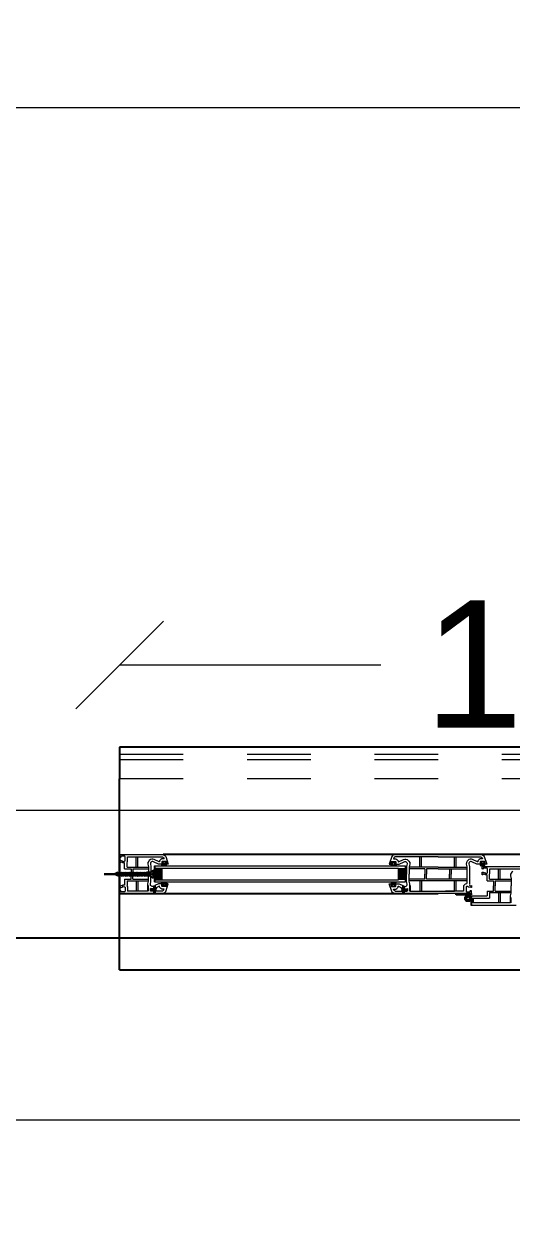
# Model space of a CAD drawing. Header units: metres. Extents: x -355 to 973, y -73 to 238.
# Drawn here: x 721.139 to 721.905, y 177.507 to 179.397 of the extents above; entities that cross this region are included whole.
import ezdxf

# ---------------------------------------------------------------- set-up
doc = ezdxf.new("R2010")
doc.units = ezdxf.units.M
doc.header["$LTSCALE"] = 3
doc.header["$MEASUREMENT"] = 0
for name, pattern in [('1', [30, 6, 6, 6, 6, 6]), ('202$0$HIDDEN', [0.375, 0.25, -0.125]), ('DASHED2', [0.375, 0.25, -0.125])]:
    doc.linetypes.add(name, pattern=pattern)
doc.layers.add('01B', color=10, linetype='Continuous')
doc.layers.add('5', color=2, linetype='Continuous')
doc.layers.add('05', color=21, linetype='Continuous', lineweight=5)
doc.layers.add('15', color=63, linetype='DASHED2', lineweight=15)
doc.styles.get("Standard").update_dxf_attribs({"font": 'arial.ttf'})
doc.dimstyles.new('ahmad', dxfattribs={"dimtxt": 0.2, "dimasz": 0.1375, "dimexe": 0, "dimexo": 0.0625, "dimgap": 0.09, "dimtad": 0, "dimzin": 0, "dimdsep": 46, "dimtxsty": 'Standard', "dimblk": 'OBLIQUE', "dimcen": 0.09, "dimclrd": 245, "dimclrt": 61, "dimadec": 0, "dimazin": 0, "dimtfac": 1, "dimtofl": 0, "dimtmove": 0, "dimatfit": 3, "dimldrblk": 'OBLIQUE', "dimfxl": 0, "dimfxlon": 1, "dimtolj": 1, "dimtzin": 0, "dimlwd": 13, "dimarcsym": 0})

# ---------------------------------------------------------------- blocks, each defined once
blk = doc.blocks.new('DSSSS')
at = {"layer": '05'}
for p, q in [((152.7604, -221.3864), (152.7604, -221.3872)), ((152.7604, -221.3872), (152.7664, -221.3872)), ((152.7664, -221.3872), (152.7664, -221.3863))]:
    blk.add_line(p, q, dxfattribs=at)
blk.add_lwpolyline([(152.7664, -221.3863), (152.7646, -221.3863), (152.7646, -221.384), (152.7657, -221.384), (152.7654, -221.383), (152.7617, -221.383), (152.7617, -221.3838), (152.7623, -221.3841), (152.763, -221.3847), (152.763, -221.3859), (152.7619, -221.3864), (152.7604, -221.3864)], dxfattribs=at)
blk = doc.blocks.new('ddd')
at = {"layer": '01B'}
for points in [[(1655.8293, 1003.8705), (1655.8184, 1003.8705), (1655.8184, 1003.889), (1655.8293, 1003.889)], [(1656.2018, 1003.8705), (1656.2127, 1003.8705), (1656.2127, 1003.889), (1656.2018, 1003.889)]]:
    blk.add_hatch(color=143, dxfattribs=at).paths.add_polyline_path(points)
at = {"layer": '01B', "color": 32}
for p in [(1655.7637, 1004.0793), (1655.7637, 1003.7293)]:
    blk.add_line(p, (1655.7637, 1004.0293), dxfattribs=at)
at = {"layer": '01B', "color": 143}
for p, q in [((1655.7637, 1003.9104), (1655.7637, 1003.8491)), ((1657.1951, 1003.9104), (1655.8322, 1003.9104)), ((1655.7802, 1003.8793), (1655.7393, 1003.8793)), ((1655.7393, 1003.8793), (1655.8247, 1003.8793)), ((1655.7608, 1003.8819), (1655.7555, 1003.8793)), ((1655.7608, 1003.8768), (1655.7555, 1003.8793)), ((1655.7608, 1003.8819), (1655.7587, 1003.8793)), ((1655.7608, 1003.8768), (1655.7587, 1003.8793)), ((1655.7621, 1003.8819), (1655.76, 1003.8793)), ((1655.7621, 1003.8768), (1655.76, 1003.8793)), ((1655.7608, 1003.8819), (1655.7616, 1003.8813)), ((1655.7608, 1003.8768), (1655.7616, 1003.8774)), ((1655.7633, 1003.8819), (1655.7612, 1003.8793)), ((1655.7633, 1003.8768), (1655.7612, 1003.8793)), ((1655.7621, 1003.8819), (1655.7628, 1003.8813)), ((1655.7621, 1003.8768), (1655.7628, 1003.8774)), ((1655.7646, 1003.8819), (1655.7624, 1003.8793)), ((1655.7646, 1003.8768), (1655.7624, 1003.8793)), ((1655.7633, 1003.8819), (1655.7641, 1003.8813)), ((1655.7633, 1003.8768), (1655.7641, 1003.8774)), ((1655.7658, 1003.8819), (1655.7637, 1003.8793)), ((1655.7658, 1003.8768), (1655.7637, 1003.8793)), ((1655.7646, 1003.8819), (1655.7653, 1003.8813)), ((1655.7646, 1003.8768), (1655.7653, 1003.8774)), ((1655.7671, 1003.8819), (1655.7649, 1003.8793)), ((1655.7671, 1003.8768), (1655.7649, 1003.8793)), ((1655.7658, 1003.8819), (1655.7666, 1003.8813)), ((1655.7658, 1003.8768), (1655.7666, 1003.8774)), ((1655.7683, 1003.8819), (1655.7662, 1003.8793)), ((1655.7683, 1003.8768), (1655.7662, 1003.8793)), ((1655.7671, 1003.8819), (1655.7678, 1003.8813)), ((1655.7671, 1003.8768), (1655.7678, 1003.8774)), ((1655.7696, 1003.8819), (1655.7674, 1003.8793)), ((1655.7696, 1003.8768), (1655.7674, 1003.8793)), ((1655.7683, 1003.8819), (1655.769, 1003.8813)), ((1655.7683, 1003.8768), (1655.769, 1003.8774)), ((1655.7708, 1003.8819), (1655.7687, 1003.8793)), ((1655.7708, 1003.8768), (1655.7687, 1003.8793)), ((1655.7696, 1003.8819), (1655.7703, 1003.8813)), ((1655.7696, 1003.8768), (1655.7703, 1003.8774)), ((1655.7721, 1003.8819), (1655.7699, 1003.8793)), ((1655.7721, 1003.8768), (1655.7699, 1003.8793)), ((1655.7708, 1003.8819), (1655.7715, 1003.8813)), ((1655.7708, 1003.8768), (1655.7715, 1003.8774)), ((1655.7733, 1003.8819), (1655.7712, 1003.8793)), ((1655.7733, 1003.8768), (1655.7712, 1003.8793)), ((1655.7721, 1003.8819), (1655.7728, 1003.8813)), ((1655.7721, 1003.8768), (1655.7728, 1003.8774)), ((1655.7745, 1003.8819), (1655.7724, 1003.8793)), ((1655.7745, 1003.8768), (1655.7724, 1003.8793)), ((1655.7733, 1003.8819), (1655.774, 1003.8813)), ((1655.7733, 1003.8768), (1655.774, 1003.8774)), ((1655.7758, 1003.8819), (1655.7737, 1003.8793)), ((1655.7758, 1003.8768), (1655.7737, 1003.8793)), ((1655.7745, 1003.8819), (1655.7753, 1003.8813)), ((1655.7745, 1003.8768), (1655.7753, 1003.8774)), ((1655.777, 1003.8819), (1655.7749, 1003.8793)), ((1655.777, 1003.8768), (1655.7749, 1003.8793)), ((1655.7758, 1003.8819), (1655.7765, 1003.8813)), ((1655.7758, 1003.8768), (1655.7765, 1003.8774)), ((1655.7783, 1003.8819), (1655.7762, 1003.8793)), ((1655.7783, 1003.8768), (1655.7762, 1003.8793)), ((1655.777, 1003.8819), (1655.7778, 1003.8813)), ((1655.777, 1003.8768), (1655.7778, 1003.8774)), ((1655.7795, 1003.8819), (1655.7774, 1003.8793)), ((1655.7795, 1003.8768), (1655.7774, 1003.8793)), ((1655.7783, 1003.8819), (1655.779, 1003.8813)), ((1655.7783, 1003.8768), (1655.779, 1003.8774)), ((1655.7808, 1003.8819), (1655.7786, 1003.8793)), ((1655.7808, 1003.8768), (1655.7786, 1003.8793)), ((1655.7795, 1003.8819), (1655.7803, 1003.8813)), ((1655.7795, 1003.8768), (1655.7803, 1003.8774)), ((1655.782, 1003.8819), (1655.7799, 1003.8793)), ((1655.782, 1003.8768), (1655.7799, 1003.8793)), ((1655.7808, 1003.8819), (1655.7815, 1003.8813)), ((1655.7808, 1003.8768), (1655.7815, 1003.8774)), ((1655.7833, 1003.8819), (1655.7811, 1003.8793)), ((1655.7833, 1003.8768), (1655.7811, 1003.8793)), ((1655.782, 1003.8819), (1655.7827, 1003.8813)), ((1655.782, 1003.8768), (1655.7827, 1003.8774)), ((1655.7845, 1003.8819), (1655.7824, 1003.8793)), ((1655.7845, 1003.8768), (1655.7824, 1003.8793)), ((1655.7833, 1003.8819), (1655.784, 1003.8813)), ((1655.7833, 1003.8768), (1655.784, 1003.8774)), ((1655.7858, 1003.8819), (1655.7836, 1003.8793)), ((1655.7858, 1003.8768), (1655.7836, 1003.8793)), ((1655.7845, 1003.8819), (1655.7852, 1003.8813)), ((1655.7845, 1003.8768), (1655.7852, 1003.8774)), ((1655.787, 1003.8819), (1655.7849, 1003.8793)), ((1655.787, 1003.8768), (1655.7849, 1003.8793)), ((1655.7858, 1003.8819), (1655.7865, 1003.8813)), ((1655.7858, 1003.8768), (1655.7865, 1003.8774)), ((1655.7882, 1003.8819), (1655.7861, 1003.8793)), ((1655.7882, 1003.8768), (1655.7861, 1003.8793)), ((1655.787, 1003.8819), (1655.7877, 1003.8813)), ((1655.787, 1003.8768), (1655.7877, 1003.8774)), ((1655.7895, 1003.8819), (1655.7874, 1003.8793)), ((1655.7895, 1003.8768), (1655.7874, 1003.8793)), ((1655.7882, 1003.8819), (1655.789, 1003.8813)), ((1655.7882, 1003.8768), (1655.789, 1003.8774)), ((1655.7907, 1003.8819), (1655.7886, 1003.8793)), ((1655.7907, 1003.8768), (1655.7886, 1003.8793)), ((1655.7895, 1003.8819), (1655.7902, 1003.8813)), ((1655.7895, 1003.8768), (1655.7902, 1003.8774)), ((1655.792, 1003.8819), (1655.7899, 1003.8793)), ((1655.792, 1003.8768), (1655.7899, 1003.8793)), ((1655.7907, 1003.8819), (1655.7915, 1003.8813)), ((1655.7907, 1003.8768), (1655.7915, 1003.8774)), ((1655.7932, 1003.8819), (1655.7911, 1003.8793)), ((1655.7932, 1003.8768), (1655.7911, 1003.8793)), ((1655.792, 1003.8819), (1655.7927, 1003.8813)), ((1655.792, 1003.8768), (1655.7927, 1003.8774)), ((1655.7945, 1003.8819), (1655.7923, 1003.8793)), ((1655.7945, 1003.8768), (1655.7923, 1003.8793)), ((1655.7932, 1003.8819), (1655.794, 1003.8813)), ((1655.7932, 1003.8768), (1655.794, 1003.8774)), ((1655.7957, 1003.8819), (1655.7936, 1003.8793)), ((1655.7957, 1003.8768), (1655.7936, 1003.8793)), ((1655.7945, 1003.8819), (1655.7952, 1003.8813)), ((1655.7945, 1003.8768), (1655.7952, 1003.8774)), ((1655.797, 1003.8819), (1655.7948, 1003.8793)), ((1655.797, 1003.8768), (1655.7948, 1003.8793)), ((1655.7957, 1003.8819), (1655.7965, 1003.8813)), ((1655.7957, 1003.8768), (1655.7965, 1003.8774)), ((1655.7982, 1003.8819), (1655.7961, 1003.8793)), ((1655.7982, 1003.8768), (1655.7961, 1003.8793)), ((1655.797, 1003.8819), (1655.7977, 1003.8813)), ((1655.797, 1003.8768), (1655.7977, 1003.8774)), ((1655.7995, 1003.8819), (1655.7973, 1003.8793)), ((1655.7995, 1003.8768), (1655.7973, 1003.8793)), ((1655.7982, 1003.8819), (1655.7989, 1003.8813)), ((1655.7982, 1003.8768), (1655.7989, 1003.8774)), ((1655.8007, 1003.8819), (1655.7986, 1003.8793)), ((1655.8007, 1003.8768), (1655.7986, 1003.8793)), ((1655.7995, 1003.8819), (1655.8002, 1003.8813)), ((1655.7995, 1003.8768), (1655.8002, 1003.8774)), ((1655.8019, 1003.8819), (1655.7998, 1003.8793)), ((1655.8019, 1003.8768), (1655.7998, 1003.8793)), ((1655.8007, 1003.8819), (1655.8014, 1003.8813)), ((1655.8007, 1003.8768), (1655.8014, 1003.8774)), ((1655.8032, 1003.8819), (1655.8011, 1003.8793)), ((1655.8032, 1003.8768), (1655.8011, 1003.8793)), ((1655.8019, 1003.8819), (1655.8027, 1003.8813)), ((1655.8019, 1003.8768), (1655.8027, 1003.8774)), ((1655.8044, 1003.8819), (1655.8023, 1003.8793)), ((1655.8044, 1003.8768), (1655.8023, 1003.8793)), ((1655.8032, 1003.8819), (1655.8039, 1003.8813)), ((1655.8032, 1003.8768), (1655.8039, 1003.8774)), ((1655.8057, 1003.8819), (1655.8036, 1003.8793)), ((1655.8057, 1003.8768), (1655.8036, 1003.8793)), ((1655.8044, 1003.8819), (1655.8052, 1003.8813)), ((1655.8044, 1003.8768), (1655.8052, 1003.8774)), ((1655.8114, 1003.8819), (1655.8057, 1003.8819)), ((1655.8057, 1003.8819), (1655.8057, 1003.8793)), ((1655.8057, 1003.8768), (1655.8057, 1003.8793)), ((1655.8114, 1003.8768), (1655.8057, 1003.8768)), ((1655.8168, 1003.8855), (1655.8114, 1003.8819)), ((1655.8168, 1003.8732), (1655.8114, 1003.8768)), ((1655.8168, 1003.8803), (1655.8147, 1003.8803)), ((1655.8147, 1003.8803), (1655.8147, 1003.8793)), ((1655.8147, 1003.8784), (1655.8147, 1003.8793)), ((1655.8168, 1003.8784), (1655.8147, 1003.8784)), ((1655.8168, 1003.8855), (1655.8168, 1003.8803)), ((1655.8168, 1003.8732), (1655.8168, 1003.8784)), ((1655.8184, 1003.8923), (1655.8184, 1003.8672)), ((1655.8293, 1003.889), (1655.8293, 1003.8705)), ((1656.2018, 1003.889), (1656.2018, 1003.8705)), ((1656.2127, 1003.8923), (1656.2127, 1003.8672)), ((1655.8082, 1003.8614), (1655.8082, 1003.8529)), ((1655.8119, 1003.8571), (1655.8119, 1003.8529)), ((1655.8123, 1003.8555), (1655.8122, 1003.8549)), ((1655.8174, 1003.8607), (1655.8174, 1003.8566)), ((1655.8189, 1003.8572), (1655.8178, 1003.8551)), ((1655.8189, 1003.8615), (1655.8189, 1003.8572)), ((1655.8209, 1003.8581), (1655.8193, 1003.8551)), ((1656.2065, 1003.8581), (1656.2081, 1003.8551)), ((1656.2084, 1003.8615), (1656.2084, 1003.8572)), ((1656.2084, 1003.8572), (1656.2095, 1003.8551)), ((1656.2099, 1003.8607), (1656.2099, 1003.8566)), ((1656.215, 1003.8555), (1656.2152, 1003.8549)), ((1656.2154, 1003.8571), (1656.2154, 1003.8529)), ((1656.2192, 1003.8614), (1656.2192, 1003.8529)), ((1655.7637, 1003.8491), (1656.2637, 1003.8491)), ((1655.8174, 1003.8529), (1655.8174, 1003.8491)), ((1655.8181, 1003.8545), (1655.8189, 1003.8529)), ((1655.8189, 1003.8529), (1655.8189, 1003.8491)), ((1655.8193, 1003.8551), (1655.8204, 1003.8529)), ((1656.2081, 1003.8551), (1656.207, 1003.8529)), ((1656.2092, 1003.8545), (1656.2084, 1003.8529)), ((1656.2084, 1003.8529), (1656.2084, 1003.8491)), ((1656.2099, 1003.8529), (1656.2099, 1003.8491)), ((1656.2921, 1003.8467), (1656.2921, 1003.8491)), ((1656.3159, 1003.8467), (1656.2921, 1003.8467)), ((1656.3159, 1003.8491), (1656.3159, 1003.8467)), ((1656.3159, 1003.8456), (1656.3159, 1003.8304)), ((1656.3185, 1003.8418), (1656.3185, 1003.8342)), ((1656.3774, 1003.8427), (1656.3774, 1003.8342))]:
    blk.add_line(p, q, dxfattribs=at)
for radius in [0.00477, 0.00274]:
    blk.add_circle((1656.3109, 1003.8416), radius, dxfattribs=at)
at = {"layer": '05', "color": 143}
for p, q in [((1655.7637, 1003.9064), (1655.7637, 1003.9104)), ((1655.7651, 1003.9057), (1655.7637, 1003.9064)), ((1655.7637, 1003.9013), (1655.7651, 1003.9014)), ((1655.7637, 1003.8972), (1655.7637, 1003.9013)), ((1655.764, 1003.897), (1655.7637, 1003.8972)), ((1655.7646, 1003.8971), (1655.764, 1003.897)), ((1655.7647, 1003.8984), (1655.7646, 1003.8971)), ((1655.7652, 1003.8989), (1655.7647, 1003.8984)), ((1655.7656, 1003.9063), (1655.7651, 1003.9057)), ((1655.7651, 1003.9014), (1655.7689, 1003.8999)), ((1655.7689, 1003.8971), (1655.7652, 1003.8989)), ((1655.7667, 1003.9078), (1655.7656, 1003.9073)), ((1655.7656, 1003.9073), (1655.7656, 1003.9063)), ((1655.771, 1003.9078), (1655.7667, 1003.9078)), ((1655.7687, 1003.8985), (1655.7678, 1003.899)), ((1655.7678, 1003.899), (1655.7683, 1003.8988)), ((1655.7683, 1003.8988), (1655.7687, 1003.8985)), ((1655.7689, 1003.8999), (1655.7702, 1003.8991)), ((1655.7701, 1003.8971), (1655.7689, 1003.8971)), ((1655.7712, 1003.8971), (1655.7701, 1003.8971)), ((1655.7702, 1003.8991), (1655.7715, 1003.8997)), ((1655.7716, 1003.9077), (1655.771, 1003.9078)), ((1655.7715, 1003.8967), (1655.7712, 1003.8971)), ((1655.7715, 1003.8997), (1655.7722, 1003.9006)), ((1655.7715, 1003.8878), (1655.7715, 1003.8967)), ((1655.7722, 1003.9067), (1655.7716, 1003.9077)), ((1655.7722, 1003.9006), (1655.7722, 1003.9067)), ((1655.7752, 1003.8982), (1655.776, 1003.8993)), ((1655.7754, 1003.8979), (1655.7752, 1003.8982)), ((1655.7754, 1003.8904), (1655.7754, 1003.8979)), ((1655.776, 1003.8993), (1655.776, 1003.9066)), ((1655.776, 1003.9066), (1655.8311, 1003.9066)), ((1655.7896, 1003.8904), (1655.7896, 1003.9066)), ((1655.7921, 1003.8904), (1655.7921, 1003.9066)), ((1655.8082, 1003.898), (1655.8081, 1003.8954)), ((1655.8081, 1003.8954), (1655.8091, 1003.891)), ((1655.8093, 1003.8999), (1655.8082, 1003.898)), ((1655.8103, 1003.9011), (1655.8093, 1003.8999)), ((1655.8122, 1003.9024), (1655.8103, 1003.9011)), ((1655.814, 1003.903), (1655.8122, 1003.9024)), ((1655.816, 1003.9031), (1655.814, 1003.903)), ((1655.818, 1003.9027), (1655.816, 1003.9031)), ((1655.8257, 1003.899), (1655.818, 1003.9027)), ((1655.8261, 1003.899), (1655.8257, 1003.899)), ((1655.8282, 1003.9026), (1655.8261, 1003.9005)), ((1655.8261, 1003.9005), (1655.8261, 1003.899)), ((1655.8301, 1003.9033), (1655.8282, 1003.9026)), ((1655.8334, 1003.9033), (1655.8301, 1003.9033)), ((1655.8311, 1003.9066), (1655.8323, 1003.9058)), ((1655.8323, 1003.9058), (1655.8328, 1003.9052)), ((1655.8328, 1003.9052), (1655.8334, 1003.9033)), ((1656.1945, 1003.9052), (1656.1939, 1003.9033)), ((1656.1939, 1003.9033), (1656.1973, 1003.9033)), ((1656.195, 1003.9058), (1656.1945, 1003.9052)), ((1656.1962, 1003.9066), (1656.195, 1003.9058)), ((1656.2637, 1003.9066), (1656.1962, 1003.9066)), ((1656.1973, 1003.9033), (1656.1992, 1003.9026)), ((1656.1992, 1003.9026), (1656.2012, 1003.9005)), ((1656.2012, 1003.9005), (1656.2012, 1003.899)), ((1656.2012, 1003.899), (1656.2017, 1003.899)), ((1656.2017, 1003.899), (1656.2093, 1003.9027)), ((1656.2093, 1003.9027), (1656.2113, 1003.9031)), ((1656.2113, 1003.9031), (1656.2133, 1003.903)), ((1656.2133, 1003.903), (1656.2152, 1003.9024)), ((1656.2152, 1003.9024), (1656.217, 1003.9011)), ((1656.217, 1003.9011), (1656.218, 1003.8999)), ((1656.218, 1003.8999), (1656.2192, 1003.898)), ((1656.2192, 1003.8954), (1656.2182, 1003.891)), ((1656.2192, 1003.898), (1656.2192, 1003.8954)), ((1656.2352, 1003.8904), (1656.2352, 1003.9066)), ((1656.2377, 1003.8904), (1656.2377, 1003.9066)), ((1656.2637, 1003.9104), (1656.3322, 1003.9104)), ((1656.2637, 1003.9066), (1656.3311, 1003.9066)), ((1656.2896, 1003.8904), (1656.2896, 1003.9066)), ((1656.2921, 1003.8904), (1656.2921, 1003.9066)), ((1656.3082, 1003.898), (1656.3081, 1003.8954)), ((1656.3081, 1003.8954), (1656.3091, 1003.891)), ((1656.3093, 1003.8999), (1656.3082, 1003.898)), ((1656.3103, 1003.9011), (1656.3093, 1003.8999)), ((1656.3122, 1003.9024), (1656.3103, 1003.9011)), ((1656.3124, 1003.8976), (1656.3119, 1003.8969)), ((1656.3119, 1003.8969), (1656.3119, 1003.8958)), ((1656.3119, 1003.8958), (1656.3129, 1003.8914)), ((1656.314, 1003.903), (1656.3122, 1003.9024)), ((1656.313, 1003.8983), (1656.3124, 1003.8976)), ((1656.3138, 1003.8989), (1656.313, 1003.8983)), ((1656.3147, 1003.8992), (1656.3138, 1003.8989)), ((1656.316, 1003.9031), (1656.314, 1003.903)), ((1656.3157, 1003.8993), (1656.3147, 1003.8992)), ((1656.3168, 1003.899), (1656.3157, 1003.8993)), ((1656.318, 1003.9027), (1656.316, 1003.9031)), ((1656.3248, 1003.8951), (1656.3168, 1003.899)), ((1656.3257, 1003.899), (1656.318, 1003.9027)), ((1656.3312, 1003.8951), (1656.3248, 1003.8951)), ((1656.3261, 1003.899), (1656.3257, 1003.899)), ((1656.3282, 1003.9026), (1656.3261, 1003.9005)), ((1656.3261, 1003.9005), (1656.3261, 1003.899)), ((1656.3301, 1003.9033), (1656.3282, 1003.9026)), ((1656.3296, 1003.8939), (1656.3296, 1003.8929)), ((1656.3303, 1003.8993), (1656.3299, 1003.8989)), ((1656.3299, 1003.8989), (1656.3299, 1003.8964)), ((1656.3299, 1003.8964), (1656.3313, 1003.8958)), ((1656.3334, 1003.9033), (1656.3301, 1003.9033)), ((1656.3308, 1003.8995), (1656.3303, 1003.8993)), ((1656.3365, 1003.8995), (1656.3308, 1003.8995)), ((1656.3311, 1003.9066), (1656.3323, 1003.9058)), ((1656.3316, 1003.8953), (1656.3312, 1003.8951)), ((1656.3313, 1003.8958), (1656.3316, 1003.8955)), ((1656.3316, 1003.8955), (1656.3316, 1003.8953)), ((1656.3322, 1003.9104), (1656.3349, 1003.9087)), ((1656.3323, 1003.9058), (1656.3328, 1003.9052)), ((1656.3328, 1003.9052), (1656.3334, 1003.9033)), ((1656.3349, 1003.9087), (1656.3362, 1003.907)), ((1656.3362, 1003.907), (1656.3401, 1003.8953)), ((1656.3362, 1003.8953), (1656.3362, 1003.8957)), ((1656.3362, 1003.8957), (1656.3369, 1003.8957)), ((1656.3401, 1003.8953), (1656.3362, 1003.8953)), ((1656.3369, 1003.8993), (1656.3365, 1003.8995)), ((1656.3372, 1003.8989), (1656.3369, 1003.8993)), ((1656.3369, 1003.8957), (1656.3375, 1003.8958)), ((1656.3378, 1003.8966), (1656.3372, 1003.8989)), ((1656.3373, 1003.8929), (1656.3373, 1003.894)), ((1656.3375, 1003.8958), (1656.3377, 1003.8962)), ((1656.3377, 1003.8962), (1656.3378, 1003.8966)), ((1655.7715, 1003.8878), (1655.7817, 1003.8878)), ((1655.7754, 1003.8904), (1655.8091, 1003.8904)), ((1655.7817, 1003.8878), (1655.7817, 1003.8797)), ((1655.7817, 1003.8716), (1655.7817, 1003.8797)), ((1655.7842, 1003.8878), (1655.8091, 1003.8878)), ((1655.7842, 1003.8878), (1655.7842, 1003.8797)), ((1655.7842, 1003.8716), (1655.7842, 1003.8797)), ((1655.8091, 1003.891), (1655.8091, 1003.8841)), ((1655.8091, 1003.8841), (1655.8091, 1003.8797)), ((1655.8091, 1003.8754), (1655.8091, 1003.8797)), ((1655.8091, 1003.8685), (1655.8091, 1003.8754)), ((1655.8129, 1003.8754), (1655.8129, 1003.8797)), ((1655.8129, 1003.868), (1655.8129, 1003.8754)), ((1656.2144, 1003.8754), (1656.2144, 1003.8797)), ((1656.2144, 1003.868), (1656.2144, 1003.8754)), ((1656.2182, 1003.891), (1656.2182, 1003.8841)), ((1656.2637, 1003.8904), (1656.2182, 1003.8904)), ((1656.2431, 1003.8878), (1656.2182, 1003.8878)), ((1656.2182, 1003.8841), (1656.2182, 1003.8797)), ((1656.2182, 1003.8754), (1656.2182, 1003.8797)), ((1656.2182, 1003.8685), (1656.2182, 1003.8754)), ((1656.2431, 1003.8878), (1656.2431, 1003.8797)), ((1656.2431, 1003.8716), (1656.2431, 1003.8797)), ((1656.2637, 1003.8878), (1656.2457, 1003.8878)), ((1656.2457, 1003.8878), (1656.2457, 1003.8797)), ((1656.2457, 1003.8716), (1656.2457, 1003.8797)), ((1656.2637, 1003.8904), (1656.3091, 1003.8904)), ((1656.2637, 1003.8878), (1656.3091, 1003.8878)), ((1656.2817, 1003.8878), (1656.2817, 1003.8797)), ((1656.2817, 1003.8716), (1656.2817, 1003.8797)), ((1656.2842, 1003.8878), (1656.2842, 1003.8797)), ((1656.2842, 1003.8716), (1656.2842, 1003.8797)), ((1656.3091, 1003.891), (1656.3091, 1003.8833)), ((1656.3091, 1003.8833), (1656.3091, 1003.865)), ((1656.3129, 1003.8914), (1656.3129, 1003.8833)), ((1656.3129, 1003.8833), (1656.3129, 1003.8632)), ((1656.3296, 1003.8929), (1656.3373, 1003.8929)), ((1656.3588, 1003.8717), (1656.3588, 1003.8879)), ((1656.3614, 1003.8717), (1656.3614, 1003.8879)), ((1655.764, 1003.8625), (1655.7637, 1003.8623)), ((1655.7637, 1003.8623), (1655.7637, 1003.8581)), ((1655.7637, 1003.8581), (1655.7651, 1003.858)), ((1655.7646, 1003.8623), (1655.764, 1003.8625)), ((1655.7647, 1003.8611), (1655.7646, 1003.8623)), ((1655.7652, 1003.8606), (1655.7647, 1003.8611)), ((1655.7651, 1003.858), (1655.7689, 1003.8595)), ((1655.7689, 1003.8624), (1655.7652, 1003.8606)), ((1655.7687, 1003.8609), (1655.7678, 1003.8604)), ((1655.7678, 1003.8604), (1655.7683, 1003.8606)), ((1655.7683, 1003.8606), (1655.7687, 1003.8609)), ((1655.7701, 1003.8623), (1655.7689, 1003.8624)), ((1655.7689, 1003.8595), (1655.7702, 1003.8603)), ((1655.7712, 1003.8623), (1655.7701, 1003.8623)), ((1655.7702, 1003.8603), (1655.7715, 1003.8597)), ((1655.7715, 1003.8628), (1655.7712, 1003.8623)), ((1655.7715, 1003.8716), (1655.7817, 1003.8716)), ((1655.7715, 1003.8716), (1655.7715, 1003.8628)), ((1655.7715, 1003.8597), (1655.7722, 1003.8589)), ((1655.7722, 1003.8589), (1655.7722, 1003.8528)), ((1655.7754, 1003.8615), (1655.7752, 1003.8613)), ((1655.7752, 1003.8613), (1655.776, 1003.8601)), ((1655.7754, 1003.8691), (1655.8091, 1003.8691)), ((1655.7754, 1003.8691), (1655.7754, 1003.8615)), ((1655.776, 1003.8601), (1655.776, 1003.8529)), ((1655.7842, 1003.8716), (1655.8091, 1003.8716)), ((1655.7896, 1003.8691), (1655.7896, 1003.8529)), ((1655.7921, 1003.8691), (1655.7921, 1003.8529)), ((1655.8081, 1003.864), (1655.8091, 1003.8685)), ((1655.8082, 1003.8614), (1655.8081, 1003.864)), ((1655.8119, 1003.8636), (1655.8129, 1003.868)), ((1655.8119, 1003.8626), (1655.8119, 1003.8636)), ((1655.8124, 1003.8618), (1655.8119, 1003.8626)), ((1655.814, 1003.8565), (1655.8119, 1003.8571)), ((1655.8144, 1003.8549), (1655.8123, 1003.8555)), ((1655.813, 1003.8611), (1655.8124, 1003.8618)), ((1655.8138, 1003.8605), (1655.813, 1003.8611)), ((1655.8147, 1003.8603), (1655.8138, 1003.8605)), ((1655.816, 1003.8563), (1655.814, 1003.8565)), ((1655.8157, 1003.8602), (1655.8147, 1003.8603)), ((1655.8168, 1003.8604), (1655.8157, 1003.8602)), ((1655.8174, 1003.8566), (1655.816, 1003.8563)), ((1655.8174, 1003.8607), (1655.8168, 1003.8604)), ((1655.8248, 1003.8643), (1655.8189, 1003.8615)), ((1655.8257, 1003.8605), (1655.8209, 1003.8581)), ((1655.8312, 1003.8643), (1655.8248, 1003.8643)), ((1655.8261, 1003.8605), (1655.8257, 1003.8605)), ((1655.8261, 1003.859), (1655.8261, 1003.8605)), ((1655.8282, 1003.8568), (1655.8261, 1003.859)), ((1655.8301, 1003.8561), (1655.8282, 1003.8568)), ((1655.8296, 1003.8656), (1655.8296, 1003.8665)), ((1655.8296, 1003.8665), (1655.8373, 1003.8665)), ((1655.8299, 1003.863), (1655.8313, 1003.8637)), ((1655.8299, 1003.8605), (1655.8299, 1003.863)), ((1655.8303, 1003.8601), (1655.8299, 1003.8605)), ((1655.8334, 1003.8561), (1655.8301, 1003.8561)), ((1655.8308, 1003.8599), (1655.8303, 1003.8601)), ((1655.8365, 1003.8599), (1655.8308, 1003.8599)), ((1655.8316, 1003.8641), (1655.8312, 1003.8643)), ((1655.8313, 1003.8637), (1655.8316, 1003.8639)), ((1655.8316, 1003.8639), (1655.8316, 1003.8641)), ((1655.8328, 1003.8543), (1655.8334, 1003.8561)), ((1655.8362, 1003.8524), (1655.8401, 1003.8641)), ((1655.8401, 1003.8641), (1655.8362, 1003.8641)), ((1655.8362, 1003.8641), (1655.8362, 1003.8638)), ((1655.8362, 1003.8638), (1655.8369, 1003.8638)), ((1655.8369, 1003.8602), (1655.8365, 1003.8599)), ((1655.8369, 1003.8638), (1655.8375, 1003.8637)), ((1655.8372, 1003.8605), (1655.8369, 1003.8602)), ((1655.8378, 1003.8628), (1655.8372, 1003.8605)), ((1655.8373, 1003.8665), (1655.8373, 1003.8654)), ((1655.8375, 1003.8637), (1655.8377, 1003.8632)), ((1655.8377, 1003.8632), (1655.8378, 1003.8628)), ((1656.1911, 1003.8524), (1656.1872, 1003.8641)), ((1656.1872, 1003.8641), (1656.1911, 1003.8641)), ((1656.1896, 1003.8632), (1656.1895, 1003.8628)), ((1656.1895, 1003.8628), (1656.1902, 1003.8605)), ((1656.1899, 1003.8637), (1656.1896, 1003.8632)), ((1656.1904, 1003.8638), (1656.1899, 1003.8637)), ((1656.1977, 1003.8665), (1656.19, 1003.8665)), ((1656.19, 1003.8665), (1656.19, 1003.8654)), ((1656.1902, 1003.8605), (1656.1905, 1003.8602)), ((1656.1911, 1003.8638), (1656.1904, 1003.8638)), ((1656.1905, 1003.8602), (1656.1908, 1003.8599)), ((1656.1908, 1003.8599), (1656.1965, 1003.8599)), ((1656.1911, 1003.8641), (1656.1911, 1003.8638)), ((1656.1945, 1003.8543), (1656.1939, 1003.8561)), ((1656.1939, 1003.8561), (1656.1973, 1003.8561)), ((1656.1957, 1003.8641), (1656.1961, 1003.8643)), ((1656.1957, 1003.8639), (1656.1957, 1003.8641)), ((1656.196, 1003.8637), (1656.1957, 1003.8639)), ((1656.1974, 1003.863), (1656.196, 1003.8637)), ((1656.1961, 1003.8643), (1656.2025, 1003.8643)), ((1656.1965, 1003.8599), (1656.197, 1003.8601)), ((1656.197, 1003.8601), (1656.1974, 1003.8605)), ((1656.1973, 1003.8561), (1656.1992, 1003.8568)), ((1656.1974, 1003.8605), (1656.1974, 1003.863)), ((1656.1977, 1003.8656), (1656.1977, 1003.8665)), ((1656.1992, 1003.8568), (1656.2012, 1003.859)), ((1656.2012, 1003.859), (1656.2012, 1003.8605)), ((1656.2012, 1003.8605), (1656.2017, 1003.8605)), ((1656.2017, 1003.8605), (1656.2065, 1003.8581)), ((1656.2025, 1003.8643), (1656.2084, 1003.8615)), ((1656.2099, 1003.8607), (1656.2106, 1003.8604)), ((1656.2099, 1003.8566), (1656.2113, 1003.8563)), ((1656.2106, 1003.8604), (1656.2116, 1003.8602)), ((1656.2113, 1003.8563), (1656.2133, 1003.8565)), ((1656.2116, 1003.8602), (1656.2126, 1003.8603)), ((1656.2126, 1003.8603), (1656.2135, 1003.8605)), ((1656.2129, 1003.8549), (1656.215, 1003.8555)), ((1656.2133, 1003.8565), (1656.2154, 1003.8571)), ((1656.2135, 1003.8605), (1656.2143, 1003.8611)), ((1656.2143, 1003.8611), (1656.2149, 1003.8618)), ((1656.2154, 1003.8636), (1656.2144, 1003.868)), ((1656.2149, 1003.8618), (1656.2154, 1003.8626)), ((1656.2154, 1003.8626), (1656.2154, 1003.8636)), ((1656.2431, 1003.8716), (1656.2182, 1003.8716)), ((1656.3091, 1003.8691), (1656.2182, 1003.8691)), ((1656.2192, 1003.864), (1656.2182, 1003.8685)), ((1656.2192, 1003.8614), (1656.2192, 1003.864)), ((1656.2352, 1003.8691), (1656.2352, 1003.8529)), ((1656.2377, 1003.8691), (1656.2377, 1003.8529)), ((1656.3091, 1003.8716), (1656.2457, 1003.8716)), ((1656.2896, 1003.8529), (1656.2896, 1003.8691)), ((1656.2921, 1003.8529), (1656.2921, 1003.8691)), ((1656.3064, 1003.8635), (1656.3038, 1003.8611)), ((1656.3038, 1003.8611), (1656.3038, 1003.8529)), ((1656.3087, 1003.8641), (1656.3064, 1003.8635)), ((1656.3083, 1003.86), (1656.3076, 1003.8594)), ((1656.3076, 1003.8594), (1656.3076, 1003.8528)), ((1656.3092, 1003.8603), (1656.3083, 1003.86)), ((1656.3091, 1003.8641), (1656.3087, 1003.8641)), ((1656.3102, 1003.8603), (1656.3092, 1003.8603)), ((1656.3114, 1003.859), (1656.3102, 1003.8603)), ((1656.3154, 1003.8583), (1656.3114, 1003.859)), ((1656.3129, 1003.8623), (1656.3132, 1003.8616)), ((1656.3132, 1003.8616), (1656.3139, 1003.8611)), ((1656.3139, 1003.8611), (1656.3146, 1003.8606)), ((1656.3146, 1003.8606), (1656.3154, 1003.8612)), ((1656.3154, 1003.8612), (1656.316, 1003.8616)), ((1656.316, 1003.8587), (1656.3154, 1003.8583)), ((1656.316, 1003.8616), (1656.316, 1003.8587)), ((1656.3408, 1003.8691), (1656.3509, 1003.8691)), ((1656.3446, 1003.8717), (1656.3783, 1003.8717)), ((1656.3509, 1003.8691), (1656.3509, 1003.861)), ((1656.3509, 1003.8529), (1656.3509, 1003.861)), ((1656.3534, 1003.8691), (1656.3783, 1003.8691)), ((1656.3534, 1003.8691), (1656.3534, 1003.861)), ((1656.3534, 1003.8529), (1656.3534, 1003.861)), ((1656.3783, 1003.8567), (1656.3783, 1003.861)), ((1656.3783, 1003.8498), (1656.3783, 1003.8567)), ((1655.7651, 1003.8537), (1655.7637, 1003.8531)), ((1655.7637, 1003.8531), (1655.7637, 1003.8491)), ((1655.8174, 1003.8491), (1655.7637, 1003.8491)), ((1655.7656, 1003.8532), (1655.7651, 1003.8537)), ((1655.7656, 1003.8521), (1655.7656, 1003.8532)), ((1655.7667, 1003.8516), (1655.7656, 1003.8521)), ((1655.771, 1003.8516), (1655.7667, 1003.8516)), ((1655.7716, 1003.8517), (1655.771, 1003.8516)), ((1655.7722, 1003.8528), (1655.7716, 1003.8517)), ((1655.8082, 1003.8529), (1655.776, 1003.8529)), ((1655.8174, 1003.8529), (1655.8119, 1003.8529)), ((1655.8143, 1003.8543), (1655.8122, 1003.8549)), ((1655.8165, 1003.8541), (1655.8143, 1003.8543)), ((1655.8164, 1003.8547), (1655.8144, 1003.8549)), ((1655.8178, 1003.8551), (1655.8164, 1003.8547)), ((1655.8181, 1003.8545), (1655.8165, 1003.8541)), ((1655.8322, 1003.8491), (1655.8189, 1003.8491)), ((1655.8311, 1003.8529), (1655.8204, 1003.8529)), ((1655.8311, 1003.8529), (1655.8323, 1003.8536)), ((1655.8322, 1003.8491), (1655.8349, 1003.8507)), ((1655.8323, 1003.8536), (1655.8328, 1003.8543)), ((1655.8349, 1003.8507), (1655.8362, 1003.8524)), ((1656.1924, 1003.8507), (1656.1911, 1003.8524)), ((1656.1951, 1003.8491), (1656.1924, 1003.8507)), ((1656.195, 1003.8536), (1656.1945, 1003.8543)), ((1656.1962, 1003.8529), (1656.195, 1003.8536)), ((1656.1951, 1003.8491), (1656.2084, 1003.8491)), ((1656.1962, 1003.8529), (1656.207, 1003.8529)), ((1656.2092, 1003.8545), (1656.2109, 1003.8541)), ((1656.2095, 1003.8551), (1656.2109, 1003.8547)), ((1656.2099, 1003.8529), (1656.2154, 1003.8529)), ((1656.2099, 1003.8491), (1656.2637, 1003.8491)), ((1656.2109, 1003.8547), (1656.2129, 1003.8549)), ((1656.2109, 1003.8541), (1656.213, 1003.8543)), ((1656.213, 1003.8543), (1656.2152, 1003.8549)), ((1656.2192, 1003.8529), (1656.2896, 1003.8529)), ((1656.3159, 1003.8491), (1656.2637, 1003.8491)), ((1656.3038, 1003.8529), (1656.2754, 1003.8529)), ((1656.3076, 1003.8528), (1656.3079, 1003.8522)), ((1656.3079, 1003.8522), (1656.3083, 1003.8519)), ((1656.3083, 1003.8519), (1656.3138, 1003.8519)), ((1656.3138, 1003.8519), (1656.3142, 1003.8521)), ((1656.3142, 1003.8521), (1656.3144, 1003.8526)), ((1656.3144, 1003.8533), (1656.3147, 1003.8536)), ((1656.3144, 1003.8526), (1656.3144, 1003.8533)), ((1656.3147, 1003.8536), (1656.3157, 1003.8536)), ((1656.3157, 1003.8536), (1656.3159, 1003.8532)), ((1656.3159, 1003.8532), (1656.3159, 1003.8491)), ((1656.3159, 1003.8456), (1656.3408, 1003.8456)), ((1656.3185, 1003.8418), (1656.3446, 1003.8418)), ((1656.3408, 1003.8529), (1656.3408, 1003.8456)), ((1656.3408, 1003.8529), (1656.3509, 1003.8529)), ((1656.3446, 1003.8504), (1656.3446, 1003.8418)), ((1656.3446, 1003.8504), (1656.3783, 1003.8504)), ((1656.3534, 1003.8529), (1656.3783, 1003.8529)), ((1656.3588, 1003.8504), (1656.3588, 1003.8342)), ((1656.3614, 1003.8504), (1656.3614, 1003.8342)), ((1656.3773, 1003.8453), (1656.3783, 1003.8498)), ((1656.3774, 1003.8427), (1656.3773, 1003.8453)), ((1656.3866, 1003.8304), (1656.3159, 1003.8304)), ((1656.3774, 1003.8342), (1656.3185, 1003.8342))]:
    blk.add_line(p, q, dxfattribs=at)
at = {"layer": '05', "color": 107}
for p, q in [((1655.8184, 1003.8923), (1656.2127, 1003.8923)), ((1655.8184, 1003.889), (1656.2018, 1003.889)), ((1655.8184, 1003.8705), (1656.2018, 1003.8705)), ((1655.8184, 1003.8672), (1656.2127, 1003.8672))]:
    blk.add_line(p, q, dxfattribs=at)
at = {"layer": '05', "color": 143}
for points in [[(1655.7637, 1003.9104), (1655.8322, 1003.9104), (1655.8349, 1003.9087), (1655.8362, 1003.907), (1655.8401, 1003.8953), (1655.8362, 1003.8953), (1655.8362, 1003.8957), (1655.8369, 1003.8957), (1655.8375, 1003.8958), (1655.8377, 1003.8962), (1655.8378, 1003.8966), (1655.8372, 1003.8989), (1655.8369, 1003.8993), (1655.8365, 1003.8995), (1655.8308, 1003.8995), (1655.8303, 1003.8993), (1655.8299, 1003.8989), (1655.8299, 1003.8964), (1655.8313, 1003.8958), (1655.8316, 1003.8955), (1655.8316, 1003.8953), (1655.8312, 1003.8951), (1655.8248, 1003.8951), (1655.8168, 1003.899), (1655.8157, 1003.8993), (1655.8147, 1003.8992), (1655.8138, 1003.8989), (1655.813, 1003.8983), (1655.8124, 1003.8976), (1655.8119, 1003.8969), (1655.8119, 1003.8958), (1655.8129, 1003.8914), (1655.8129, 1003.8841), (1655.8129, 1003.8797)], [(1656.2637, 1003.9104), (1656.1951, 1003.9104), (1656.1924, 1003.9087), (1656.1911, 1003.907), (1656.1872, 1003.8953), (1656.1911, 1003.8953), (1656.1911, 1003.8957), (1656.1904, 1003.8957), (1656.1899, 1003.8958), (1656.1896, 1003.8962), (1656.1895, 1003.8966), (1656.1902, 1003.8989), (1656.1905, 1003.8993), (1656.1908, 1003.8995), (1656.1965, 1003.8995), (1656.197, 1003.8993), (1656.1974, 1003.8989), (1656.1974, 1003.8964), (1656.196, 1003.8958), (1656.1957, 1003.8955), (1656.1957, 1003.8953), (1656.1961, 1003.8951), (1656.2025, 1003.8951), (1656.2106, 1003.899), (1656.2116, 1003.8993), (1656.2126, 1003.8992), (1656.2135, 1003.8989), (1656.2143, 1003.8983), (1656.2149, 1003.8976), (1656.2154, 1003.8969), (1656.2154, 1003.8958), (1656.2144, 1003.8914), (1656.2144, 1003.8841), (1656.2144, 1003.8797)], [(1656.3373, 1003.894), (1656.3349, 1003.894), (1656.3349, 1003.8969), (1656.3364, 1003.8969), (1656.336, 1003.8982), (1656.3312, 1003.8982), (1656.3312, 1003.8972), (1656.332, 1003.8969), (1656.3329, 1003.8961), (1656.3329, 1003.8945), (1656.3315, 1003.8939), (1656.3296, 1003.8939)], [(1656.3329, 1003.8917), (1656.4015, 1003.8917)], [(1656.3408, 1003.8691), (1656.3408, 1003.878), (1656.3404, 1003.8784), (1656.3393, 1003.8784), (1656.3381, 1003.8784), (1656.3344, 1003.8802), (1656.3339, 1003.8797), (1656.3338, 1003.8785), (1656.3333, 1003.8783), (1656.3329, 1003.8785), (1656.3329, 1003.8826), (1656.3343, 1003.8828), (1656.3381, 1003.8813), (1656.3394, 1003.8805), (1656.3408, 1003.881), (1656.3414, 1003.8819), (1656.3414, 1003.888), (1656.3409, 1003.889), (1656.3403, 1003.8891), (1656.336, 1003.8891), (1656.3348, 1003.8887), (1656.3348, 1003.8876), (1656.3343, 1003.8871), (1656.3329, 1003.8877), (1656.3329, 1003.8917)], [(1656.3446, 1003.8717), (1656.3446, 1003.8792), (1656.3444, 1003.8795), (1656.3452, 1003.8806), (1656.3452, 1003.8879), (1656.4004, 1003.8879)], [(1656.3814, 1003.8837), (1656.3795, 1003.8825), (1656.3785, 1003.8812), (1656.3774, 1003.8794), (1656.3773, 1003.8768), (1656.3783, 1003.8723), (1656.3783, 1003.8654), (1656.3783, 1003.861)], [(1655.8373, 1003.8654), (1655.8349, 1003.8654), (1655.8349, 1003.8625), (1655.8364, 1003.8625), (1655.836, 1003.8612), (1655.8312, 1003.8612), (1655.8312, 1003.8622), (1655.832, 1003.8626), (1655.8329, 1003.8633), (1655.8329, 1003.8649), (1655.8315, 1003.8656), (1655.8296, 1003.8656)], [(1656.19, 1003.8654), (1656.1924, 1003.8654), (1656.1924, 1003.8625), (1656.1909, 1003.8625), (1656.1913, 1003.8612), (1656.1961, 1003.8612), (1656.1961, 1003.8622), (1656.1953, 1003.8626), (1656.1944, 1003.8633), (1656.1944, 1003.8649), (1656.1958, 1003.8656), (1656.1977, 1003.8656)]]:
    blk.add_lwpolyline(points, dxfattribs=at)
blk.add_lwpolyline([(1656.3376, 1003.8801), (1656.338, 1003.8799), (1656.337, 1003.8803)], close=True, dxfattribs=at)
at = {"layer": '15'}
for p, q in [((1657.2637, 1003.9793), (1655.7637, 1003.9793)), ((1655.7637, 1003.7793), (1657.2637, 1003.7793))]:
    blk.add_line(p, q, dxfattribs=at)
at = {"layer": '5', "color": 32}
for p, q in [((1657.2637, 1004.0793), (1655.7637, 1004.0793)), ((1655.7637, 1003.7293), (1657.2637, 1003.7293))]:
    blk.add_line(p, q, dxfattribs=at)
at = {"layer": '5', "color": 5, "linetype": '202$0$HIDDEN', "lineweight": 5, "ltscale": 0.1}
for p, q in [((1657.2637, 1004.0678), (1655.7637, 1004.0678)), ((1657.2637, 1004.059), (1655.7637, 1004.059)), ((1657.2637, 1004.0293), (1655.7637, 1004.0293))]:
    blk.add_line(p, q, dxfattribs=at)
at = {"layer": '01B', "color": 143, "yscale": 1.275494208194687, "zscale": 1.275494208194687}
for p, xscale in [((1460.9846, 1286.271), 1.275494208194687), ((1851.0427, 1286.271), -1.275494208194687)]:
    blk.add_blockref('DSSSS', p, dxfattribs=dict(at, xscale=xscale))
blk = doc.blocks.new('_Oblique')
at = {"color": 0, "linetype": 'ByBlock', "lineweight": -2}
blk.add_line((-0.5, -0.5), (0.5, 0.5), dxfattribs=at)
blk = doc.blocks.new('*D295')
at = {"color": 245, "lineweight": 13, "transparency": 16777216}
for p, q in [((719.3408, 177.6743), (722.9299, 177.6743)), ((727.2173, 177.6743), (723.6282, 177.6743))]:
    blk.add_line(p, q, dxfattribs=at)
at = {"layer": 'Defpoints', "color": 0, "transparency": 16777216}
for p in [(719.3408, 177.9603), (727.2173, 177.9603), (719.3408, 177.6743)]:
    blk.add_point(p, dxfattribs=at)
at = {"color": 245, "lineweight": 13, "transparency": 16777216, "xscale": 0.1375, "yscale": 0.1375, "zscale": 0.1375, "rotation": 180}
blk.add_blockref('_Oblique', (719.3408, 177.6743), dxfattribs=at)
at = {"color": 245, "lineweight": 13, "transparency": 16777216, "xscale": 0.1375, "yscale": 0.1375, "zscale": 0.1375}
blk.add_blockref('_Oblique', (727.2173, 177.6743), dxfattribs=at)
at = {"color": 61, "transparency": 16777216, "insert": (723.2791, 177.6743), "char_height": 0.2, "attachment_point": 5}
blk.add_mtext('\\A1;7.88', dxfattribs=at)
blk = doc.blocks.new('*D296')
at = {"color": 245, "lineweight": 13, "transparency": 16777216}
for p, q in [((718.9408, 179.2656), (724.9611, 179.2656)), ((731.8179, 179.2656), (725.7976, 179.2656))]:
    blk.add_line(p, q, dxfattribs=at)
at = {"layer": 'Defpoints', "color": 0, "transparency": 16777216}
for p in [(731.8179, 179.2656), (718.9408, 178.1603), (731.8179, 178.1603)]:
    blk.add_point(p, dxfattribs=at)
at = {"color": 245, "lineweight": 13, "transparency": 16777216, "xscale": 0.1375, "yscale": 0.1375, "zscale": 0.1375, "rotation": 180}
blk.add_blockref('_Oblique', (718.9408, 179.2656), dxfattribs=at)
at = {"color": 245, "lineweight": 13, "transparency": 16777216, "xscale": 0.1375, "yscale": 0.1375, "zscale": 0.1375}
blk.add_blockref('_Oblique', (731.8179, 179.2656), dxfattribs=at)
at = {"color": 61, "transparency": 16777216, "insert": (725.3794, 179.2656), "char_height": 0.2, "attachment_point": 5}
blk.add_mtext('\\A1;12.88', dxfattribs=at)
blk = doc.blocks.new('*D322')
at = {"color": 245, "lineweight": 13, "transparency": 16777216}
for p, q in [((721.2892, 178.3893), (721.6992, 178.3893)), ((722.7892, 178.3893), (722.3792, 178.3893))]:
    blk.add_line(p, q, dxfattribs=at)
at = {"layer": 'Defpoints', "color": 0, "transparency": 16777216}
for p in [(721.2892, 178.3893), (721.2892, 178.2603), (722.7892, 178.2603)]:
    blk.add_point(p, dxfattribs=at)
at = {"color": 245, "lineweight": 13, "transparency": 16777216, "xscale": 0.1375, "yscale": 0.1375, "zscale": 0.1375, "rotation": 180}
blk.add_blockref('_Oblique', (721.2892, 178.3893), dxfattribs=at)
at = {"color": 245, "lineweight": 13, "transparency": 16777216, "xscale": 0.1375, "yscale": 0.1375, "zscale": 0.1375}
blk.add_blockref('_Oblique', (722.7892, 178.3893), dxfattribs=at)
at = {"color": 61, "transparency": 16777216, "insert": (722.0392, 178.3893), "char_height": 0.2, "attachment_point": 5}
blk.add_mtext('\\A1;1.50', dxfattribs=at)

msp = doc.modelspace()

# ---------------------------------------------------------------- linework, layer by layer
at = {"layer": '01B', "color": 0, "linetype": '1'}
msp.add_line((719.5917, 177.9603), (722.5917, 177.9603), dxfattribs=at)
at = {"layer": '05', "color": 0, "linetype": '1'}
for points in [[(731.8178, 161.1603), (731.8178, 178.1603), (718.9408, 178.1603), (718.9408, 161.1603)], [(731.6178, 161.1603), (731.6178, 177.9603), (719.1408, 177.9603), (719.1408, 161.1603)]]:
    msp.add_lwpolyline(points, dxfattribs=at)

# ---------------------------------------------------------------- block references
at = {"layer": '05'}
msp.add_blockref('ddd', (-934.4745, -825.819), dxfattribs=at)

# ---------------------------------------------------------------- dimensions: what is measured, and where the dimension line sits
for base, p1, p2, picture, middle in [((731.8179, 179.2656), (718.9408, 178.1603), (731.8179, 178.1603), '*D296', (725.3794, 179.2656)), ((721.2892, 178.3893), (722.7892, 178.2603), (721.2892, 178.2603), '*D322', (722.0392, 178.3893)), ((719.3408, 177.6743), (727.2173, 177.9603), (719.3408, 177.9603), '*D295', (723.2791, 177.6743))]:
    dim = msp.add_linear_dim(base=base, p1=p1, p2=p2, dimstyle='ahmad')
    dim.commit()
    dim.dimension.update_dxf_attribs({"geometry": picture, "text_midpoint": middle})

doc.saveas('drawing.dxf')
